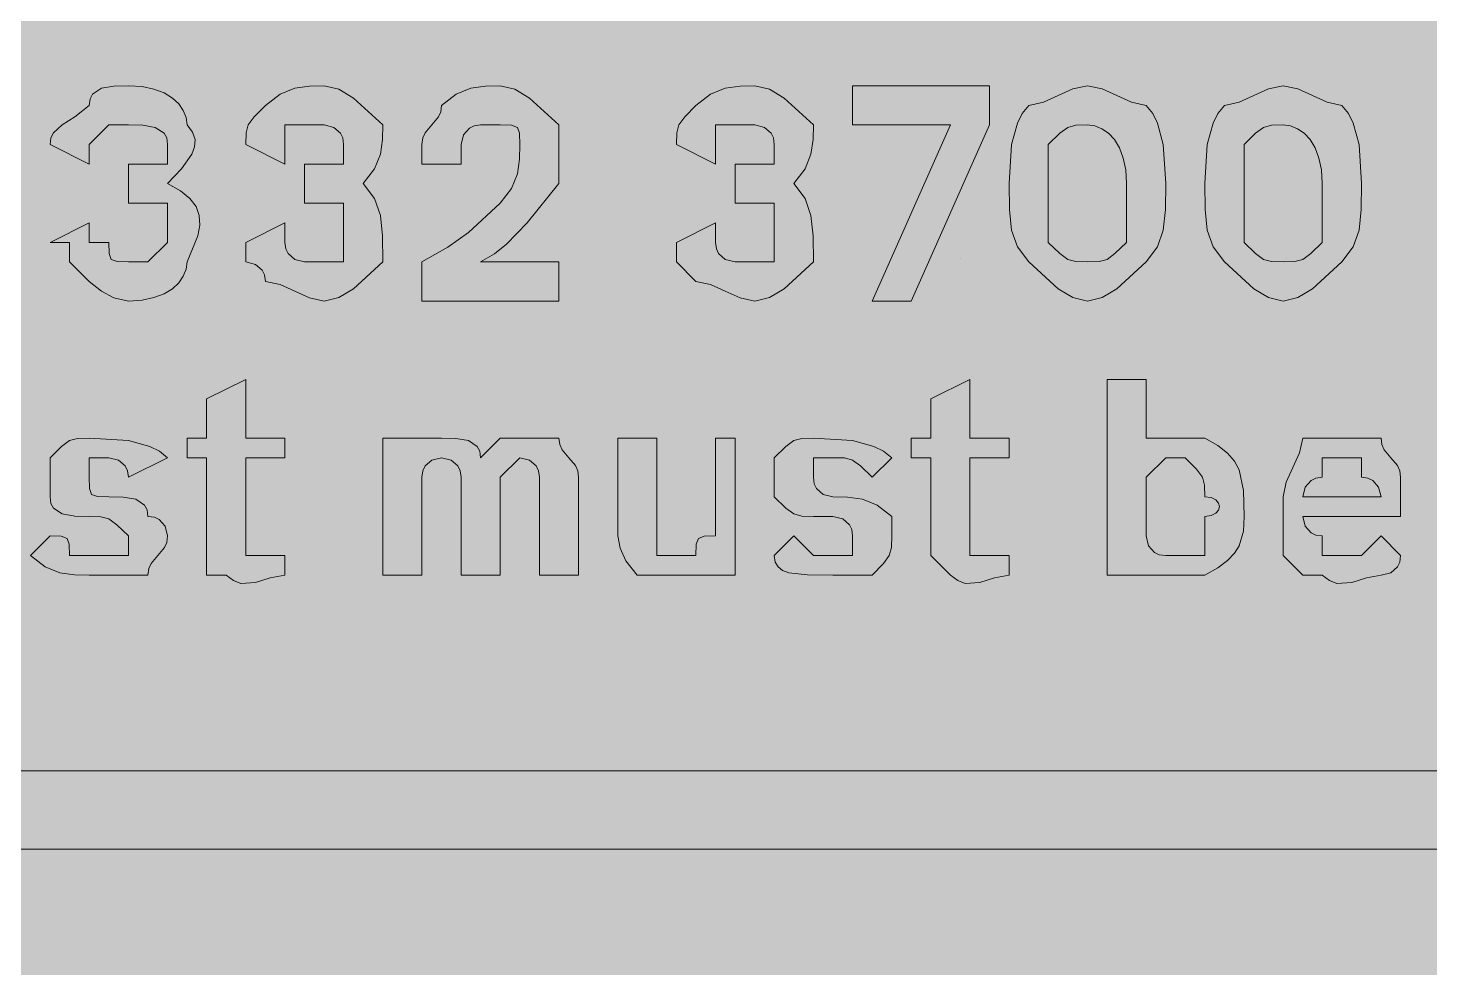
# Model space of a CAD drawing. Header units: metres. Extents: x 10 to 558, y 11 to 259.
# Drawn here: x 364.8 to 450.8, y 133.1 to 190.7 of the extents above; entities that cross this region are included whole.
import ezdxf

# ---------------------------------------------------------------- set-up
doc = ezdxf.new("R2010")
doc.units = ezdxf.units.M
for name, color, linetype, true_color in [('FILL_BLUE_0000FF', 7, 'Continuous', 0x0000ff), ('FILL_WHITE_FFFFFF', 7, 'Continuous', 0xffffff), ('STROKE_WHITE_FFFFFF', 7, 'Continuous', 0xffffff)]:
    doc.layers.add(name, color=color, linetype=linetype, true_color=true_color)

msp = doc.modelspace()

# ---------------------------------------------------------------- hatches: boundary and pattern name
at = {"layer": 'FILL_BLUE_0000FF', "true_color": 0x0000ff}
h = msp.add_hatch(color=7, dxfattribs=at)
h.dxf.hatch_style = 1
h.paths.add_polyline_path([(551.8, 259.15), (552.54, 258.99), (553.8, 258.45), (554.83, 257.68), (555.75, 256.8), (556.54, 256.3), (557.14, 255.71), (557.56, 255.07), (557.85, 254.4), (558.11, 253.09), (558.15, 252), (558.15, 18), (558.15, 15.6), (557.44, 14.72), (556.95, 13.95), (556.46, 13.41), (556.15, 13.25), (555.75, 13.2), (555.3, 12.41), (554.83, 11.81), (554.34, 11.39), (553.8, 11.1), (552.54, 10.84), (550.95, 10.8), (16.95, 10.8), (13.35, 10.8), (13.3, 11.2), (13.14, 11.51), (12.6, 12), (11.83, 12.49), (10.95, 13.2), (10.26, 14.12), (9.9, 15.15), (9.77, 16.41), (9.75, 18), (9.75, 252), (9.75, 254.4), (9.8, 254.8), (9.94, 255.11), (10.35, 255.6), (10.76, 256.09), (10.9, 256.4), (10.95, 256.8), (11.83, 256.99), (12.6, 257.4), (13.35, 258), (14.25, 258.19), (15.15, 258.6), (16.05, 259.01), (16.95, 259.2), (550.95, 259.2), (551.8, 259.15)])
at = {"layer": 'FILL_WHITE_FFFFFF', "true_color": 0xffffff}
h = msp.add_hatch(color=7, dxfattribs=at)
h.dxf.hatch_style = 1
h.paths.add_polyline_path([(373.35, 180), (372.15, 180), (370.95, 180), (370.95, 182.4), (372.15, 182.4), (373.35, 182.4), (373.35, 183.6), (373.3, 184), (373.14, 184.29), (372.6, 184.65), (371.83, 184.78), (370.95, 184.8), (369.75, 184.8), (368.55, 183.6), (368.55, 182.4), (366.15, 183.6), (366.2, 184), (366.36, 184.31), (366.9, 184.8), (367.67, 185.29), (368.55, 186), (368.6, 186.4), (368.76, 186.69), (369.3, 187.05), (370.07, 187.18), (370.95, 187.2), (371.79, 187.15), (372.52, 186.99), (373.14, 186.76), (373.65, 186.45), (374.04, 186.09), (374.32, 185.68), (374.49, 185.25), (374.55, 184.8), (374.89, 184.35), (375.04, 183.9), (375.01, 183.45), (374.85, 183), (374.21, 182.1), (373.35, 181.2), (374.14, 180.75), (374.72, 180.28), (375.1, 179.79), (375.3, 179.25), (375.33, 178.66), (375.21, 177.99), (374.55, 176.4), (374.49, 175.95), (374.32, 175.52), (374.04, 175.11), (373.65, 174.75), (373.14, 174.44), (372.52, 174.21), (371.79, 174.05), (370.95, 174), (370.07, 174.19), (369.3, 174.6), (368.55, 175.2), (367.35, 176.4), (367.35, 177.6), (366.15, 177.6), (368.55, 178.8), (368.55, 177.6), (369.75, 177.6), (369.77, 176.91), (369.9, 176.55), (370.26, 176.42), (370.95, 176.4), (372.15, 176.4), (373.35, 177.6), (373.35, 180)])
h = msp.add_hatch(color=7, dxfattribs=at)
h.dxf.hatch_style = 1
h.paths.add_polyline_path([(384.15, 180), (382.95, 180), (381.75, 180), (381.75, 182.4), (382.95, 182.4), (384.15, 182.4), (384.15, 183.6), (384.1, 184), (383.96, 184.29), (383.55, 184.65), (382.95, 184.8), (380.55, 184.8), (380.55, 183.6), (380.55, 182.4), (378.15, 183.6), (378.17, 184.31), (378.3, 184.8), (378.66, 185.29), (379.35, 186), (380.25, 186.69), (381.15, 187.05), (382.05, 187.18), (382.95, 187.2), (383.85, 186.99), (384.75, 186.45), (386.55, 184.8), (386.53, 183.9), (386.4, 183), (386.04, 182.1), (385.35, 181.2), (386.04, 180.28), (386.4, 179.25), (386.53, 177.99), (386.55, 176.4), (384.75, 174.75), (383.85, 174.21), (382.95, 174), (382.05, 174.19), (381.15, 174.6), (380.25, 175.01), (379.35, 175.2), (379.3, 175.6), (379.16, 175.89), (378.75, 176.25), (378.15, 176.4), (378.15, 177.6), (380.55, 178.8), (380.55, 177.6), (380.6, 177.2), (380.74, 176.91), (381.15, 176.55), (381.75, 176.4), (384.15, 176.4), (384.15, 177.6), (384.15, 180)])
h = msp.add_hatch(color=7, dxfattribs=at)
h.dxf.hatch_style = 1
h.paths.add_polyline_path([(388.95, 182.4), (388.95, 183.6), (389, 184), (389.14, 184.31), (389.55, 184.8), (389.96, 185.29), (390.1, 185.6), (390.15, 186), (391.05, 186.69), (391.95, 187.05), (392.85, 187.18), (393.75, 187.2), (394.65, 186.99), (395.55, 186.45), (397.35, 184.8), (397.35, 181.2), (395.4, 178.8), (394.14, 177.49), (393.4, 176.9), (392.55, 176.4), (397.35, 176.4), (397.35, 174), (388.95, 174), (388.95, 176.4), (390.54, 177.3), (391.8, 178.2), (393.75, 180), (394.44, 180.9), (394.8, 181.8), (394.93, 182.7), (394.95, 183.6), (394.93, 184.29), (394.8, 184.65), (394.44, 184.78), (393.75, 184.8), (392.55, 184.8), (392.15, 184.75), (391.86, 184.61), (391.5, 184.2), (391.35, 183.6), (391.35, 182.4), (388.95, 182.4)])
h = msp.add_hatch(color=7, dxfattribs=at)
h.dxf.hatch_style = 1
h.paths.add_polyline_path([(410.55, 180), (409.35, 180), (408.15, 180), (408.15, 182.4), (409.35, 182.4), (410.55, 182.4), (410.55, 183.6), (410.5, 184), (410.36, 184.29), (409.95, 184.65), (409.35, 184.8), (406.95, 184.8), (406.95, 183.6), (406.95, 182.4), (404.55, 183.6), (404.57, 184.31), (404.7, 184.8), (405.06, 185.29), (405.75, 186), (406.65, 186.69), (407.55, 187.05), (408.45, 187.18), (409.35, 187.2), (410.25, 186.99), (411.15, 186.45), (412.95, 184.8), (412.93, 183.9), (412.8, 183), (412.44, 182.1), (411.75, 181.2), (412.44, 180.28), (412.8, 179.25), (412.93, 177.99), (412.95, 176.4), (411.15, 174.75), (410.25, 174.21), (409.35, 174), (408.45, 174.19), (407.55, 174.6), (406.65, 175.01), (405.75, 175.2), (404.55, 176.4), (404.55, 177.6), (406.95, 178.8), (406.95, 177.6), (407, 177.2), (407.14, 176.91), (407.55, 176.55), (408.15, 176.4), (410.55, 176.4), (410.55, 177.6), (410.55, 180)])
h = msp.add_hatch(color=7, dxfattribs=at)
h.dxf.hatch_style = 1
h.paths.add_polyline_path([(421.35, 184.8), (415.35, 184.8), (415.35, 187.2), (423.75, 187.2), (423.75, 184.8), (418.95, 174), (416.55, 174), (421.35, 184.8)])
h = msp.add_hatch(color=7, dxfattribs=at)
h.dxf.hatch_style = 1
h.paths.add_polyline_path([(425.46, 184.91), (425.75, 185.5), (426.15, 186), (427.05, 186.19), (427.95, 186.6), (428.85, 187.01), (429.75, 187.2), (430.65, 187.01), (431.55, 186.6), (432.45, 186.19), (433.35, 186), (433.75, 185.5), (434.04, 184.91), (434.4, 183.6), (434.55, 181.2), (434.53, 179.61), (434.4, 178.35), (434.04, 177.32), (433.35, 176.4), (431.55, 174.75), (430.65, 174.21), (429.75, 174), (428.85, 174.21), (427.95, 174.75), (426.15, 176.4), (425.46, 177.32), (425.1, 178.35), (424.97, 179.61), (424.95, 181.2), (425.1, 183.6), (425.46, 184.91)])
h.paths.add_polyline_path([(430.95, 176.55), (431.44, 176.91), (432.15, 177.6), (432.15, 181.2), (432.1, 182.04), (431.94, 182.77), (431.71, 183.39), (431.4, 183.9), (431.04, 184.29), (430.63, 184.57), (430.2, 184.74), (429.75, 184.8), (429.04, 184.78), (428.55, 184.65), (428.06, 184.29), (427.35, 183.6), (427.35, 181.2), (427.35, 177.6), (428.06, 176.91), (428.55, 176.55), (429.04, 176.42), (429.75, 176.4), (430.46, 176.42), (430.95, 176.55)], flags=16)
h = msp.add_hatch(color=7, dxfattribs=at)
h.dxf.hatch_style = 1
h.paths.add_polyline_path([(437.46, 184.91), (437.75, 185.5), (438.15, 186), (439.05, 186.19), (439.95, 186.6), (440.85, 187.01), (441.75, 187.2), (442.65, 187.01), (443.55, 186.6), (444.45, 186.19), (445.35, 186), (445.75, 185.5), (446.04, 184.91), (446.4, 183.6), (446.55, 181.2), (446.53, 179.61), (446.4, 178.35), (446.04, 177.32), (445.35, 176.4), (443.55, 174.75), (442.65, 174.21), (441.75, 174), (440.85, 174.21), (439.95, 174.75), (438.15, 176.4), (437.46, 177.32), (437.1, 178.35), (436.97, 179.61), (436.95, 181.2), (437.1, 183.6), (437.46, 184.91)])
h.paths.add_polyline_path([(442.95, 176.55), (443.44, 176.91), (444.15, 177.6), (444.15, 181.2), (444.1, 182.04), (443.94, 182.77), (443.71, 183.39), (443.4, 183.9), (443.04, 184.29), (442.63, 184.57), (442.2, 184.74), (441.75, 184.8), (441.04, 184.78), (440.55, 184.65), (440.06, 184.29), (439.35, 183.6), (439.35, 181.2), (439.35, 177.6), (440.06, 176.91), (440.55, 176.55), (441.04, 176.42), (441.75, 176.4), (442.46, 176.42), (442.95, 176.55)], flags=16)
h = msp.add_hatch(color=7, dxfattribs=at)
h.dxf.hatch_style = 1
h.paths.add_polyline_path([(379.35, 158.4), (380.55, 158.4), (380.55, 157.2), (379.65, 157.03), (378.75, 156.75), (377.85, 156.69), (377.4, 156.86), (376.95, 157.2), (375.75, 157.2), (375.75, 158.4), (375.75, 164.4), (374.55, 164.4), (374.55, 165.6), (375.75, 165.6), (375.75, 168), (378.15, 169.2), (378.15, 165.6), (380.55, 165.6), (380.55, 164.4), (378.15, 164.4), (378.15, 158.4), (379.35, 158.4)])
h = msp.add_hatch(color=7, dxfattribs=at)
h.dxf.hatch_style = 1
h.paths.add_polyline_path([(423.75, 158.4), (424.95, 158.4), (424.95, 157.2), (424.05, 157.03), (423.15, 156.75), (422.25, 156.69), (421.8, 156.86), (421.35, 157.2), (420.15, 158.4), (420.15, 164.4), (418.95, 164.4), (418.95, 165.6), (420.15, 165.6), (420.15, 168), (422.55, 169.2), (422.55, 165.6), (424.95, 165.6), (424.95, 164.4), (422.55, 164.4), (422.55, 158.4), (423.75, 158.4)])
h = msp.add_hatch(color=7, dxfattribs=at)
h.dxf.hatch_style = 1
h.paths.add_polyline_path([(437.74, 165.15), (438.34, 164.68), (438.76, 164.19), (439.05, 163.65), (439.31, 162.39), (439.35, 160.8), (439.31, 159.9), (439.05, 159), (438.76, 158.55), (438.34, 158.1), (437.74, 157.65), (436.95, 157.2), (435.75, 157.2), (433.35, 157.2), (430.95, 157.2), (430.95, 169.2), (433.35, 169.2), (433.35, 165.6), (436.95, 165.6), (437.74, 165.15)])
h.paths.add_polyline_path([(436.95, 160.8), (437.34, 160.85), (437.62, 160.99), (437.79, 161.18), (437.85, 161.4), (437.79, 161.62), (437.62, 161.81), (437.34, 161.95), (436.95, 162), (436.93, 162.71), (436.8, 163.2), (436.44, 163.69), (435.75, 164.4), (434.55, 164.4), (433.35, 163.2), (433.35, 162), (433.35, 160.8), (433.35, 159.6), (433.5, 159), (433.86, 158.59), (434.15, 158.45), (434.55, 158.4), (435.75, 158.4), (436.95, 158.4), (436.95, 160.8)], flags=16)
h = msp.add_hatch(color=7, dxfattribs=at)
h.dxf.hatch_style = 1
h.paths.add_polyline_path([(368.57, 162.51), (368.7, 162.15), (369.06, 162.02), (369.75, 162), (370.63, 161.98), (371.4, 161.85), (371.94, 161.49), (372.1, 161.2), (372.15, 160.8), (372.55, 160.75), (372.84, 160.61), (373.2, 160.2), (373.35, 159.6), (373.3, 159.2), (373.16, 158.89), (372.75, 158.4), (372.34, 157.91), (372.2, 157.6), (372.15, 157.2), (368.55, 157.2), (367.65, 157.22), (366.75, 157.35), (365.85, 157.71), (364.95, 158.4), (366.15, 159.6), (366.84, 159.58), (367.2, 159.45), (367.33, 159.09), (367.35, 158.4), (368.55, 158.4), (369.75, 158.4), (370.95, 158.4), (370.95, 159.6), (370.24, 160.29), (369.75, 160.65), (369.26, 160.78), (368.55, 160.8), (367.67, 160.82), (366.9, 160.95), (366.36, 161.31), (366.2, 161.6), (366.15, 162), (366.15, 163.2), (366.15, 164.4), (366.86, 165.09), (367.35, 165.45), (367.84, 165.58), (368.55, 165.6), (370.95, 165.45), (372.26, 165.09), (372.85, 164.8), (373.35, 164.4), (370.95, 163.2), (370.9, 163.6), (370.76, 163.89), (370.35, 164.25), (369.75, 164.4), (368.55, 164.4), (368.55, 163.2), (368.57, 162.51)])
h = msp.add_hatch(color=7, dxfattribs=at)
h.dxf.hatch_style = 1
h.paths.add_polyline_path([(390.15, 165.6), (391.03, 165.58), (391.8, 165.45), (392.34, 165.09), (392.5, 164.8), (392.55, 164.4), (393.75, 165.6), (394.95, 165.6), (397.35, 165.6), (397.4, 165.2), (397.54, 164.89), (397.95, 164.4), (398.36, 163.91), (398.5, 163.6), (398.55, 163.2), (398.55, 157.2), (396.15, 157.2), (396.15, 163.2), (396.1, 163.6), (395.96, 163.89), (395.55, 164.25), (394.95, 164.4), (393.75, 163.2), (393.75, 162), (393.75, 157.2), (391.35, 157.2), (391.35, 163.2), (391.3, 163.6), (391.16, 163.89), (390.75, 164.25), (390.15, 164.4), (389.55, 164.25), (389.14, 163.89), (389, 163.6), (388.95, 163.2), (388.95, 162), (388.95, 157.2), (386.55, 157.2), (386.55, 165.6), (388.95, 165.6), (390.15, 165.6)])
h = msp.add_hatch(color=7, dxfattribs=at)
h.dxf.hatch_style = 1
h.paths.add_polyline_path([(402.15, 157.2), (401.46, 158.08), (401.1, 158.85), (400.95, 159.6), (400.95, 165.6), (403.35, 165.6), (403.35, 159.6), (403.35, 158.4), (404.55, 158.4), (405.75, 158.4), (405.77, 159.09), (405.9, 159.45), (406.26, 159.58), (406.95, 159.6), (406.95, 165.6), (408.15, 165.6), (408.15, 157.2), (406.95, 157.2), (405.75, 157.2), (404.55, 157.2), (402.15, 157.2)])
h = msp.add_hatch(color=7, dxfattribs=at)
h.dxf.hatch_style = 1
h.paths.add_polyline_path([(413, 162.8), (413.14, 162.51), (413.55, 162.15), (414.15, 162), (415.05, 161.98), (415.95, 161.85), (416.85, 161.49), (417.75, 160.8), (417.75, 159.6), (417.73, 158.89), (417.6, 158.4), (417.24, 157.91), (416.55, 157.2), (414.15, 157.2), (412.58, 157.22), (411.45, 157.35), (411.06, 157.49), (410.78, 157.71), (410.61, 158), (410.55, 158.4), (411.75, 159.6), (412.95, 158.4), (414.15, 158.4), (415.35, 158.4), (415.35, 159.6), (415.3, 160), (415.16, 160.29), (414.75, 160.65), (414.15, 160.8), (412.95, 160.8), (412.24, 160.82), (411.75, 160.95), (411.26, 161.31), (410.55, 162), (410.55, 163.2), (410.55, 164.4), (411.26, 165.09), (411.75, 165.45), (412.24, 165.58), (412.95, 165.6), (415.35, 165.45), (416.66, 165.09), (417.25, 164.8), (417.75, 164.4), (416.55, 163.2), (415.84, 163.89), (415.35, 164.25), (414.86, 164.38), (414.15, 164.4), (412.95, 164.4), (412.95, 163.2), (413, 162.8)])
h = msp.add_hatch(color=7, dxfattribs=at)
h.dxf.hatch_style = 1
h.paths.add_polyline_path([(441.75, 158.4), (441.75, 162), (441.94, 162.9), (442.35, 163.8), (442.76, 164.7), (442.95, 165.6), (447.75, 165.6), (447.8, 165.2), (447.94, 164.89), (448.35, 164.4), (448.76, 163.91), (448.9, 163.6), (448.95, 163.2), (448.95, 160.8), (442.95, 160.8), (443.1, 160.2), (443.46, 159.79), (443.75, 159.65), (444.15, 159.6), (444.15, 158.4), (446.55, 158.4), (447.75, 159.6), (448.95, 158.4), (448.9, 158), (448.76, 157.71), (448.35, 157.35), (447.75, 157.2), (446.85, 157.03), (445.95, 156.75), (445.05, 156.69), (444.6, 156.86), (444.15, 157.2), (442.95, 157.2), (441.75, 158.4)])
h.paths.add_polyline_path([(447.6, 162.6), (447.24, 163.01), (446.95, 163.15), (446.55, 163.2), (446.55, 164.4), (444.15, 164.4), (444.15, 163.2), (443.75, 163.15), (443.46, 163.01), (443.1, 162.6), (442.95, 162), (447.75, 162), (447.6, 162.6)], flags=16)
h = msp.add_hatch(color=7, dxfattribs=at)
h.dxf.hatch_style = 1
h.paths.add_polyline_path([(62.55, 140.4), (62.55, 145.2), (495.75, 145.2), (490.95, 150), (498.15, 150), (505.35, 142.8), (498.15, 135.6), (490.95, 135.6), (495.75, 140.4), (62.55, 140.4)])

# ---------------------------------------------------------------- linework, layer by layer
at = {"layer": 'FILL_WHITE_FFFFFF', "lineweight": 0, "true_color": 0xffffff}
for points in [[(373.35, 180), (372.15, 180), (370.95, 180), (370.95, 182.4), (372.15, 182.4), (373.35, 182.4), (373.35, 183.6), (373.3, 184), (373.14, 184.29), (372.6, 184.65), (371.83, 184.78), (370.95, 184.8), (369.75, 184.8), (368.55, 183.6), (368.55, 182.4), (366.15, 183.6), (366.2, 184), (366.36, 184.31), (366.9, 184.8), (367.67, 185.29), (368.55, 186), (368.6, 186.4), (368.76, 186.69), (369.3, 187.05), (370.07, 187.18), (370.95, 187.2), (371.79, 187.15), (372.52, 186.99), (373.14, 186.76), (373.65, 186.45), (374.04, 186.09), (374.32, 185.68), (374.49, 185.25), (374.55, 184.8), (374.89, 184.35), (375.04, 183.9), (375.01, 183.45), (374.85, 183), (374.21, 182.1), (373.35, 181.2), (374.14, 180.75), (374.72, 180.28), (375.1, 179.79), (375.3, 179.25), (375.33, 178.66), (375.21, 177.99), (374.55, 176.4), (374.49, 175.95), (374.32, 175.52), (374.04, 175.11), (373.65, 174.75), (373.14, 174.44), (372.52, 174.21), (371.79, 174.05), (370.95, 174), (370.07, 174.19), (369.3, 174.6), (368.55, 175.2), (367.35, 176.4), (367.35, 177.6), (366.15, 177.6), (368.55, 178.8), (368.55, 177.6), (369.75, 177.6), (369.77, 176.91), (369.9, 176.55), (370.26, 176.42), (370.95, 176.4), (372.15, 176.4), (373.35, 177.6)], [(384.15, 180), (382.95, 180), (381.75, 180), (381.75, 182.4), (382.95, 182.4), (384.15, 182.4), (384.15, 183.6), (384.1, 184), (383.96, 184.29), (383.55, 184.65), (382.95, 184.8), (380.55, 184.8), (380.55, 183.6), (380.55, 182.4), (378.15, 183.6), (378.17, 184.31), (378.3, 184.8), (378.66, 185.29), (379.35, 186), (380.25, 186.69), (381.15, 187.05), (382.05, 187.18), (382.95, 187.2), (383.85, 186.99), (384.75, 186.45), (386.55, 184.8), (386.53, 183.9), (386.4, 183), (386.04, 182.1), (385.35, 181.2), (386.04, 180.28), (386.4, 179.25), (386.53, 177.99), (386.55, 176.4), (384.75, 174.75), (383.85, 174.21), (382.95, 174), (382.05, 174.19), (381.15, 174.6), (380.25, 175.01), (379.35, 175.2), (379.3, 175.6), (379.16, 175.89), (378.75, 176.25), (378.15, 176.4), (378.15, 177.6), (380.55, 178.8), (380.55, 177.6), (380.6, 177.2), (380.74, 176.91), (381.15, 176.55), (381.75, 176.4), (384.15, 176.4), (384.15, 177.6)], [(388.95, 182.4), (388.95, 183.6), (389, 184), (389.14, 184.31), (389.55, 184.8), (389.96, 185.29), (390.1, 185.6), (390.15, 186), (391.05, 186.69), (391.95, 187.05), (392.85, 187.18), (393.75, 187.2), (394.65, 186.99), (395.55, 186.45), (397.35, 184.8), (397.35, 181.2), (395.4, 178.8), (394.14, 177.49), (393.4, 176.9), (392.55, 176.4), (397.35, 176.4), (397.35, 174), (388.95, 174), (388.95, 176.4), (390.54, 177.3), (391.8, 178.2), (393.75, 180), (394.44, 180.9), (394.8, 181.8), (394.93, 182.7), (394.95, 183.6), (394.93, 184.29), (394.8, 184.65), (394.44, 184.78), (393.75, 184.8), (392.55, 184.8), (392.15, 184.75), (391.86, 184.61), (391.5, 184.2), (391.35, 183.6), (391.35, 182.4)], [(410.55, 180), (409.35, 180), (408.15, 180), (408.15, 182.4), (409.35, 182.4), (410.55, 182.4), (410.55, 183.6), (410.5, 184), (410.36, 184.29), (409.95, 184.65), (409.35, 184.8), (406.95, 184.8), (406.95, 183.6), (406.95, 182.4), (404.55, 183.6), (404.57, 184.31), (404.7, 184.8), (405.06, 185.29), (405.75, 186), (406.65, 186.69), (407.55, 187.05), (408.45, 187.18), (409.35, 187.2), (410.25, 186.99), (411.15, 186.45), (412.95, 184.8), (412.93, 183.9), (412.8, 183), (412.44, 182.1), (411.75, 181.2), (412.44, 180.28), (412.8, 179.25), (412.93, 177.99), (412.95, 176.4), (411.15, 174.75), (410.25, 174.21), (409.35, 174), (408.45, 174.19), (407.55, 174.6), (406.65, 175.01), (405.75, 175.2), (404.55, 176.4), (404.55, 177.6), (406.95, 178.8), (406.95, 177.6), (407, 177.2), (407.14, 176.91), (407.55, 176.55), (408.15, 176.4), (410.55, 176.4), (410.55, 177.6)], [(421.35, 184.8), (415.35, 184.8), (415.35, 187.2), (423.75, 187.2), (423.75, 184.8), (418.95, 174), (416.55, 174)], [(425.46, 184.91), (425.75, 185.5), (426.15, 186), (427.05, 186.19), (427.95, 186.6), (428.85, 187.01), (429.75, 187.2), (430.65, 187.01), (431.55, 186.6), (432.45, 186.19), (433.35, 186), (433.75, 185.5), (434.04, 184.91), (434.4, 183.6), (434.55, 181.2), (434.53, 179.61), (434.4, 178.35), (434.04, 177.32), (433.35, 176.4), (431.55, 174.75), (430.65, 174.21), (429.75, 174), (428.85, 174.21), (427.95, 174.75), (426.15, 176.4), (425.46, 177.32), (425.1, 178.35), (424.97, 179.61), (424.95, 181.2), (425.1, 183.6)], [(437.46, 184.91), (437.75, 185.5), (438.15, 186), (439.05, 186.19), (439.95, 186.6), (440.85, 187.01), (441.75, 187.2), (442.65, 187.01), (443.55, 186.6), (444.45, 186.19), (445.35, 186), (445.75, 185.5), (446.04, 184.91), (446.4, 183.6), (446.55, 181.2), (446.53, 179.61), (446.4, 178.35), (446.04, 177.32), (445.35, 176.4), (443.55, 174.75), (442.65, 174.21), (441.75, 174), (440.85, 174.21), (439.95, 174.75), (438.15, 176.4), (437.46, 177.32), (437.1, 178.35), (436.97, 179.61), (436.95, 181.2), (437.1, 183.6)], [(430.95, 176.55), (431.44, 176.91), (432.15, 177.6), (432.15, 181.2), (432.1, 182.04), (431.94, 182.77), (431.71, 183.39), (431.4, 183.9), (431.04, 184.29), (430.63, 184.57), (430.2, 184.74), (429.75, 184.8), (429.04, 184.78), (428.55, 184.65), (428.06, 184.29), (427.35, 183.6), (427.35, 181.2), (427.35, 177.6), (428.06, 176.91), (428.55, 176.55), (429.04, 176.42), (429.75, 176.4), (430.46, 176.42)], [(442.95, 176.55), (443.44, 176.91), (444.15, 177.6), (444.15, 181.2), (444.1, 182.04), (443.94, 182.77), (443.71, 183.39), (443.4, 183.9), (443.04, 184.29), (442.63, 184.57), (442.2, 184.74), (441.75, 184.8), (441.04, 184.78), (440.55, 184.65), (440.06, 184.29), (439.35, 183.6), (439.35, 181.2), (439.35, 177.6), (440.06, 176.91), (440.55, 176.55), (441.04, 176.42), (441.75, 176.4), (442.46, 176.42)], [(379.35, 158.4), (380.55, 158.4), (380.55, 157.2), (379.65, 157.03), (378.75, 156.75), (377.85, 156.69), (377.4, 156.86), (376.95, 157.2), (375.75, 157.2), (375.75, 158.4), (375.75, 164.4), (374.55, 164.4), (374.55, 165.6), (375.75, 165.6), (375.75, 168), (378.15, 169.2), (378.15, 165.6), (380.55, 165.6), (380.55, 164.4), (378.15, 164.4), (378.15, 158.4)], [(423.75, 158.4), (424.95, 158.4), (424.95, 157.2), (424.05, 157.03), (423.15, 156.75), (422.25, 156.69), (421.8, 156.86), (421.35, 157.2), (420.15, 158.4), (420.15, 164.4), (418.95, 164.4), (418.95, 165.6), (420.15, 165.6), (420.15, 168), (422.55, 169.2), (422.55, 165.6), (424.95, 165.6), (424.95, 164.4), (422.55, 164.4), (422.55, 158.4)], [(437.74, 165.15), (438.34, 164.68), (438.76, 164.19), (439.05, 163.65), (439.31, 162.39), (439.35, 160.8), (439.31, 159.9), (439.05, 159), (438.76, 158.55), (438.34, 158.1), (437.74, 157.65), (436.95, 157.2), (435.75, 157.2), (433.35, 157.2), (430.95, 157.2), (430.95, 169.2), (433.35, 169.2), (433.35, 165.6), (436.95, 165.6)], [(368.57, 162.51), (368.7, 162.15), (369.06, 162.02), (369.75, 162), (370.63, 161.98), (371.4, 161.85), (371.94, 161.49), (372.1, 161.2), (372.15, 160.8), (372.55, 160.75), (372.84, 160.61), (373.2, 160.2), (373.35, 159.6), (373.3, 159.2), (373.16, 158.89), (372.75, 158.4), (372.34, 157.91), (372.2, 157.6), (372.15, 157.2), (368.55, 157.2), (367.65, 157.22), (366.75, 157.35), (365.85, 157.71), (364.95, 158.4), (366.15, 159.6), (366.84, 159.58), (367.2, 159.45), (367.33, 159.09), (367.35, 158.4), (368.55, 158.4), (369.75, 158.4), (370.95, 158.4), (370.95, 159.6), (370.24, 160.29), (369.75, 160.65), (369.26, 160.78), (368.55, 160.8), (367.67, 160.82), (366.9, 160.95), (366.36, 161.31), (366.2, 161.6), (366.15, 162), (366.15, 163.2), (366.15, 164.4), (366.86, 165.09), (367.35, 165.45), (367.84, 165.58), (368.55, 165.6), (370.95, 165.45), (372.26, 165.09), (372.85, 164.8), (373.35, 164.4), (370.95, 163.2), (370.9, 163.6), (370.76, 163.89), (370.35, 164.25), (369.75, 164.4), (368.55, 164.4), (368.55, 163.2)], [(390.15, 165.6), (391.03, 165.58), (391.8, 165.45), (392.34, 165.09), (392.5, 164.8), (392.55, 164.4), (393.75, 165.6), (394.95, 165.6), (397.35, 165.6), (397.4, 165.2), (397.54, 164.89), (397.95, 164.4), (398.36, 163.91), (398.5, 163.6), (398.55, 163.2), (398.55, 157.2), (396.15, 157.2), (396.15, 163.2), (396.1, 163.6), (395.96, 163.89), (395.55, 164.25), (394.95, 164.4), (393.75, 163.2), (393.75, 162), (393.75, 157.2), (391.35, 157.2), (391.35, 163.2), (391.3, 163.6), (391.16, 163.89), (390.75, 164.25), (390.15, 164.4), (389.55, 164.25), (389.14, 163.89), (389, 163.6), (388.95, 163.2), (388.95, 162), (388.95, 157.2), (386.55, 157.2), (386.55, 165.6), (388.95, 165.6)], [(402.15, 157.2), (401.46, 158.08), (401.1, 158.85), (400.95, 159.6), (400.95, 165.6), (403.35, 165.6), (403.35, 159.6), (403.35, 158.4), (404.55, 158.4), (405.75, 158.4), (405.77, 159.09), (405.9, 159.45), (406.26, 159.58), (406.95, 159.6), (406.95, 165.6), (408.15, 165.6), (408.15, 157.2), (406.95, 157.2), (405.75, 157.2), (404.55, 157.2)], [(413, 162.8), (413.14, 162.51), (413.55, 162.15), (414.15, 162), (415.05, 161.98), (415.95, 161.85), (416.85, 161.49), (417.75, 160.8), (417.75, 159.6), (417.73, 158.89), (417.6, 158.4), (417.24, 157.91), (416.55, 157.2), (414.15, 157.2), (412.58, 157.22), (411.45, 157.35), (411.06, 157.49), (410.78, 157.71), (410.61, 158), (410.55, 158.4), (411.75, 159.6), (412.95, 158.4), (414.15, 158.4), (415.35, 158.4), (415.35, 159.6), (415.3, 160), (415.16, 160.29), (414.75, 160.65), (414.15, 160.8), (412.95, 160.8), (412.24, 160.82), (411.75, 160.95), (411.26, 161.31), (410.55, 162), (410.55, 163.2), (410.55, 164.4), (411.26, 165.09), (411.75, 165.45), (412.24, 165.58), (412.95, 165.6), (415.35, 165.45), (416.66, 165.09), (417.25, 164.8), (417.75, 164.4), (416.55, 163.2), (415.84, 163.89), (415.35, 164.25), (414.86, 164.38), (414.15, 164.4), (412.95, 164.4), (412.95, 163.2)], [(441.75, 158.4), (441.75, 162), (441.94, 162.9), (442.35, 163.8), (442.76, 164.7), (442.95, 165.6), (447.75, 165.6), (447.8, 165.2), (447.94, 164.89), (448.35, 164.4), (448.76, 163.91), (448.9, 163.6), (448.95, 163.2), (448.95, 160.8), (442.95, 160.8), (443.1, 160.2), (443.46, 159.79), (443.75, 159.65), (444.15, 159.6), (444.15, 158.4), (446.55, 158.4), (447.75, 159.6), (448.95, 158.4), (448.9, 158), (448.76, 157.71), (448.35, 157.35), (447.75, 157.2), (446.85, 157.03), (445.95, 156.75), (445.05, 156.69), (444.6, 156.86), (444.15, 157.2), (442.95, 157.2)], [(436.95, 160.8), (437.34, 160.85), (437.62, 160.99), (437.79, 161.18), (437.85, 161.4), (437.79, 161.62), (437.62, 161.81), (437.34, 161.95), (436.95, 162), (436.93, 162.71), (436.8, 163.2), (436.44, 163.69), (435.75, 164.4), (434.55, 164.4), (433.35, 163.2), (433.35, 162), (433.35, 160.8), (433.35, 159.6), (433.5, 159), (433.86, 158.59), (434.15, 158.45), (434.55, 158.4), (435.75, 158.4), (436.95, 158.4)], [(447.6, 162.6), (447.24, 163.01), (446.95, 163.15), (446.55, 163.2), (446.55, 164.4), (444.15, 164.4), (444.15, 163.2), (443.75, 163.15), (443.46, 163.01), (443.1, 162.6), (442.95, 162), (447.75, 162)], [(62.55, 140.4), (62.55, 145.2), (495.75, 145.2), (490.95, 150), (498.15, 150), (505.35, 142.8), (498.15, 135.6), (490.95, 135.6), (495.75, 140.4)]]:
    msp.add_lwpolyline(points, close=True, dxfattribs=at)
at = {"layer": 'STROKE_WHITE_FFFFFF', "lineweight": 0, "true_color": 0xffffff}
for points in [[(421.95, 176.64), (421.95, 176.64)], [(421.95, 176.64), (421.95, 176.64)], [(421.95, 176.64), (421.95, 176.64)], [(421.95, 176.64), (421.95, 176.64)], [(421.95, 176.64), (421.95, 176.64)], [(421.95, 176.64), (421.95, 176.64)], [(421.95, 176.64), (421.95, 176.64)], [(421.95, 176.64), (421.95, 176.64)], [(441.95, 176.64), (441.95, 176.64)], [(441.95, 176.64), (441.95, 176.64)], [(441.95, 176.64), (441.95, 176.64)], [(441.95, 176.64), (441.95, 176.64)], [(441.95, 176.64), (441.95, 176.64)], [(441.95, 176.64), (441.95, 176.64)], [(441.95, 176.64), (441.95, 176.64)], [(441.95, 176.64), (441.95, 176.64)]]:
    msp.add_lwpolyline(points, dxfattribs=at)

doc.saveas('drawing.dxf')
